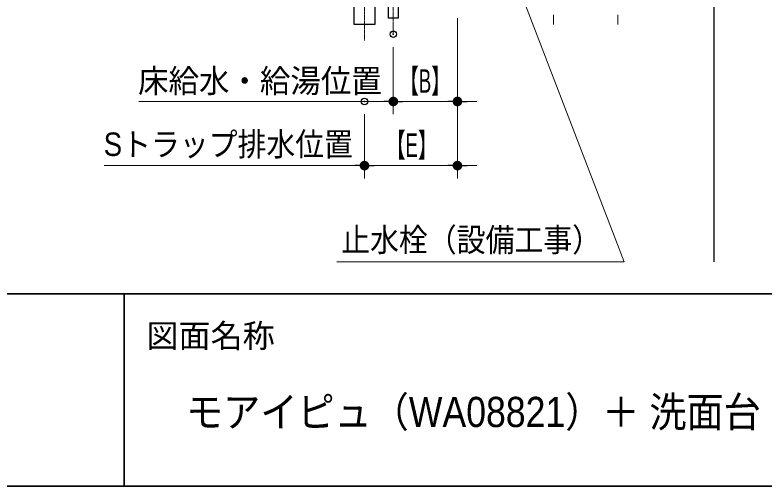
# Model space of a CAD drawing. Units: millimetres, scale not verified. Extents: x -6062 to 6062, y -3045 to 3045.
# Drawn here: x -4108 to -2938, y -2770 to -2035 of the extents above; entities that cross this region are included whole.
import ezdxf
from ezdxf.enums import TextEntityAlignment as Align

# ---------------------------------------------------------------- set-up
doc = ezdxf.new("R2010")
doc.units = ezdxf.units.MM
doc.header["$LTSCALE"] = 20
doc.header["$PDMODE"] = 32
doc.header["$PDSIZE"] = 10
doc.linetypes.add('USER3', pattern=[2.91, 1.76, -0.4, 0.35, -0.4])
for name, color, linetype, lineweight in [('0-0_1図面枠', 7, 'Continuous', 20), ('0-2_0', 7, 'Continuous', 25), ('0-5_2寸法-2', 7, 'Continuous', 15), ('0-7_2寸法-3', 7, 'Continuous', 15), ('0-8_4給排水', 7, 'Continuous', 30)]:
    doc.layers.add(name, color=color, linetype=linetype, lineweight=lineweight)
doc.layers.add('0-3_Defpoints', color=7, linetype='Continuous')
doc.styles.add('ＭＳ Ｐゴシック', font='')
doc.styles.get('ＭＳ Ｐゴシック').set_extended_font_data('MS PGothic')

# ---------------------------------------------------------------- blocks, each defined once
blk = doc.blocks.new('_Dot')
at = {"layer": '0-2_0'}
blk.add_line((-10, 0), (-20, 0), dxfattribs=at)
for points in [[(0, 0), (-10, 0), (-9.92, 1.25)], [(0, 0), (-9.92, -1.25), (-10, 0)], [(0, 0), (-9.92, 1.25), (-9.69, 2.49)], [(0, 0), (-9.69, -2.49), (-9.92, -1.25)], [(0, 0), (-9.69, 2.49), (-9.3, 3.68)], [(0, 0), (-9.3, -3.68), (-9.69, -2.49)], [(0, 0), (-9.3, 3.68), (-8.76, 4.82)], [(0, 0), (-8.76, -4.82), (-9.3, -3.68)], [(0, 0), (-8.76, 4.82), (-8.09, 5.88)], [(0, 0), (-8.09, -5.88), (-8.76, -4.82)], [(0, 0), (-8.09, 5.88), (-7.29, 6.85)], [(0, 0), (-7.29, -6.85), (-8.09, -5.88)], [(0, 0), (-7.29, 6.85), (-6.37, 7.71)], [(0, 0), (-6.37, -7.71), (-7.29, -6.85)], [(0, 0), (-6.37, 7.71), (-5.36, 8.44)], [(0, 0), (-5.36, -8.44), (-6.37, -7.71)], [(0, 0), (-5.36, 8.44), (-4.26, 9.05)], [(0, 0), (-4.26, -9.05), (-5.36, -8.44)], [(0, 0), (-4.26, 9.05), (-3.09, 9.51)], [(0, 0), (-3.09, -9.51), (-4.26, -9.05)], [(0, 0), (-3.09, 9.51), (-1.87, 9.82)], [(0, 0), (-1.87, -9.82), (-3.09, -9.51)], [(0, 0), (-1.87, 9.82), (-0.63, 9.98)], [(0, 0), (-0.63, -9.98), (-1.87, -9.82)], [(0, 0), (-0.63, 9.98), (0.63, 9.98)], [(0, 0), (0.63, -9.98), (-0.63, -9.98)], [(0, 0), (0.63, 9.98), (1.87, 9.82)], [(0, 0), (1.87, 9.82), (3.09, 9.51)], [(0, 0), (3.09, 9.51), (4.26, 9.05)], [(0, 0), (4.26, 9.05), (5.36, 8.44)], [(0, 0), (5.36, 8.44), (6.37, 7.71)], [(0, 0), (6.37, 7.71), (7.29, 6.85)], [(0, 0), (7.29, 6.85), (8.09, 5.88)], [(0, 0), (8.09, 5.88), (8.76, 4.82)], [(0, 0), (8.76, 4.82), (9.3, 3.68)], [(0, 0), (9.3, 3.68), (9.69, 2.49)], [(0, 0), (9.69, 2.49), (9.92, 1.25)], [(0, 0), (9.92, 1.25), (10, 0)], [(0, 0), (1.87, -9.82), (0.63, -9.98)], [(0, 0), (3.09, -9.51), (1.87, -9.82)], [(0, 0), (4.26, -9.05), (3.09, -9.51)], [(0, 0), (5.36, -8.44), (4.26, -9.05)], [(0, 0), (6.37, -7.71), (5.36, -8.44)], [(0, 0), (7.29, -6.85), (6.37, -7.71)], [(0, 0), (8.09, -5.88), (7.29, -6.85)], [(0, 0), (8.76, -4.82), (8.09, -5.88)], [(0, 0), (9.3, -3.68), (8.76, -4.82)], [(0, 0), (9.69, -2.49), (9.3, -3.68)], [(0, 0), (9.92, -1.25), (9.69, -2.49)], [(0, 0), (10, 0), (9.92, -1.25)]]:
    blk.add_solid(points, dxfattribs=at)
blk = doc.blocks.new('グループ-9')
at = {"layer": '0-8_4給排水', "linetype": 'USER3', "lineweight": 15}
blk.add_line((-35500, -41500), (-35500, -29540), dxfattribs=at)
at = {"layer": '0-8_4給排水'}
blk.add_lwpolyline([(-35820, -40400), (-35180, -40400), (-35180, -41000), (-35820, -41000)], close=True, dxfattribs=at)
blk = doc.blocks.new('グループ-26')
at = {"layer": '0-8_4給排水', "linetype": 'USER3', "lineweight": 15}
blk.add_line((-34600, -39100), (-34600, -41300), dxfattribs=at)
at = {"layer": '0-8_4給排水'}
blk.add_lwpolyline([(-34800, -39600), (-34800, -40200), (-34400, -40200), (-34400, -39600)], dxfattribs=at)
for points in [[(-35200, -40200), (-34000, -40200), (-34000, -40400), (-35200, -40400)], [(-34750, -40400), (-34450, -40400), (-34450, -40800), (-34750, -40800)]]:
    blk.add_lwpolyline(points, close=True, dxfattribs=at)
blk = doc.blocks.new('グループ-2')
at = {"layer": '0-0_1図面枠', "lineweight": 35}
for p, q in [((-80000, -49400), (80000, -49400)), ((-43000, -49400), (-43000, -55400))]:
    blk.add_line(p, q, dxfattribs=at)
blk.add_lwpolyline([(-80000, 55400), (80000, 55400), (80000, -55400), (-80000, -55400)], close=True, dxfattribs=at)

msp = doc.modelspace()

# ---------------------------------------------------------------- linework, layer by layer
at = {"layer": '0-0_1図面枠', "lineweight": 30}
msp.add_line((-3017.5, 1750), (-3017.5, -2420), dxfattribs=at)
at = {"layer": '0-3_Defpoints'}
for p in [(-3517.5, -2065), (-3562.5, -2170), (-3417.5, -2170), (-3417.5, -2170), (-3417.5, -2270)]:
    msp.add_point(p, dxfattribs=at)
at = {"layer": '0-5_2寸法-2'}
for p, q in [((-3267.5, -2035.01), (-3267.5, -2050.01)), ((-3167.5, -2035.01), (-3167.5, -2050.01)), ((-3417.5, -2040), (-3417.5, -2190)), ((-3417.5, -2040), (-3417.5, -2190)), ((-3517.5, -2085), (-3517.5, -2190)), ((-3517.5, -2085), (-3517.5, -2190)), ((-3532.51, -2170), (-3914.38, -2170)), ((-3417.5, -2170), (-3517.5, -2170)), ((-3502.49, -2170), (-3432.51, -2170)), ((-3402.49, -2170), (-3387.49, -2170)), ((-3562.5, -2190), (-3562.5, -2290)), ((-3562.5, -2190), (-3562.5, -2290)), ((-3417.5, -2190), (-3417.5, -2290)), ((-3417.5, -2190), (-3417.5, -2290)), ((-3577.51, -2270), (-3968.41, -2270)), ((-3417.5, -2270), (-3562.5, -2270)), ((-3547.49, -2270), (-3432.51, -2270)), ((-3402.49, -2270), (-3387.49, -2270))]:
    msp.add_line(p, q, dxfattribs=at)
at = {"layer": '0-7_2寸法-3'}
msp.add_lwpolyline([(-3605.69, -2420), (-3157.5, -2420), (-3478.25, -1584.9)], dxfattribs=at)

# ---------------------------------------------------------------- block references
at = {"layer": '0-0_1図面枠', "xscale": 0.05, "yscale": 0.05}
msp.add_blockref('グループ-2', (-1787.5, 0), dxfattribs=at)
at = {"layer": '0-5_2寸法-2', "xscale": 0.7503418, "yscale": 0.7503418}
for p in [(-3517.5, -2170), (-3417.5, -2170), (-3562.5, -2270), (-3417.5, -2270)]:
    msp.add_blockref('_Dot', p, dxfattribs=at)
at = {"layer": '0-5_2寸法-2', "xscale": 0.7503418, "yscale": 0.7503418, "rotation": 180}
for p in [(-3517.5, -2170), (-3417.5, -2170), (-3562.5, -2270), (-3417.5, -2270)]:
    msp.add_blockref('_Dot', p, dxfattribs=at)
at = {"layer": '0-8_4給排水', "xscale": 0.05, "yscale": 0.05}
for name in ['グループ-9', 'グループ-26']:
    msp.add_blockref(name, (-1787.5, 0), dxfattribs=at)

# ---------------------------------------------------------------- texts
at = {"layer": '0-0_1図面枠', "style": 'ＭＳ Ｐゴシック'}
msp.add_text('図面名称', height=36.66, dxfattribs=at).set_placement((-3902.51, -2564.99), align=Align.BOTTOM_LEFT)
at = {"layer": '0-0_1図面枠', "style": 'ＭＳ Ｐゴシック', "width": 0.9}
msp.add_text('モアイピュ（WA08821）＋ 洗面台 設備図面1', height=47.17, dxfattribs=at).set_placement((-3840.72, -2692.18), align=Align.BOTTOM_LEFT)
at = {"layer": '0-5_2寸法-2', "style": 'ＭＳ Ｐゴシック'}
for s, height, width, p in [('床給水・給湯位置', 36.66, 0.95, (-3915.59, -2167.18)), ('【B】', 36.69, 0.6, (-3507.65, -2167.37)), ('Sトラップ排水位置', 36.66, 0.9, (-3969.25, -2266.02)), ('【E】', 36.69, 0.6, (-3528.43, -2267.37))]:
    msp.add_text(s, height=height, dxfattribs=dict(at, width=width)).set_placement(p, align=Align.BOTTOM_LEFT)
at = {"layer": '0-7_2寸法-3', "style": 'ＭＳ Ｐゴシック', "width": 0.9}
msp.add_text('止水栓（設備工事）', height=36.69, dxfattribs=at).set_placement((-3598.89, -2415.23), align=Align.BOTTOM_LEFT)

doc.saveas('drawing.dxf')
